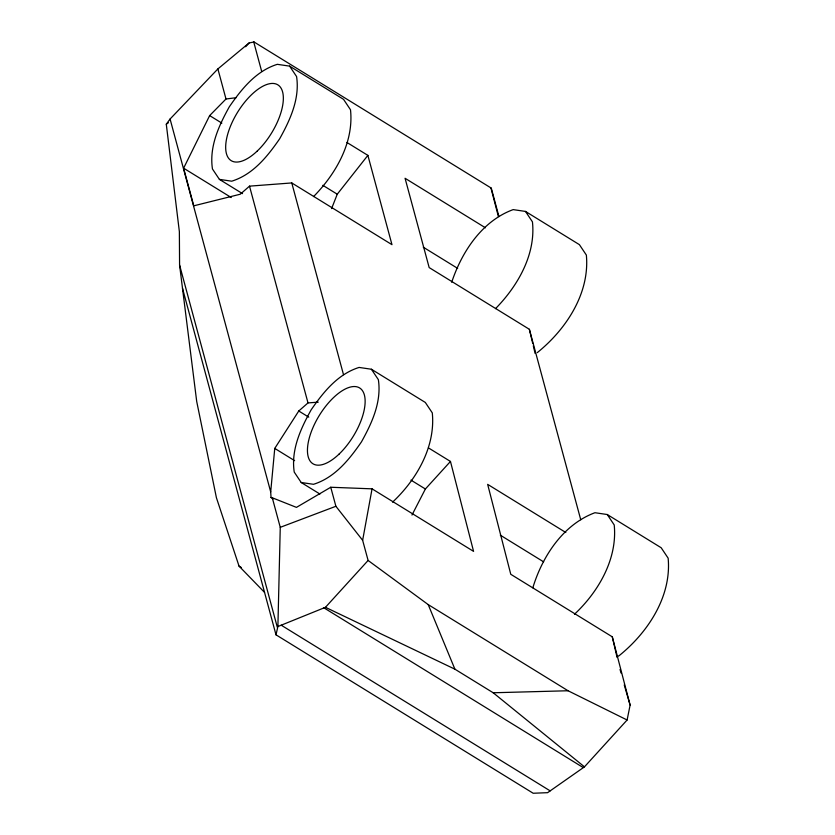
<?xml version="1.0" encoding="UTF-8"?>
<svg xmlns="http://www.w3.org/2000/svg" width="835" height="835" viewBox="0 0 835 835"><rect width="100%" height="100%" fill="white"/><g stroke="black" fill="none" stroke-linecap="round" stroke-linejoin="round"><path stroke-width="1.25" d="M565.838 532.521L487.661 484.363L510.769 574.292L612.285 636.823L630.112 705.074L627.106 720L584.458 766.854L547.593 792.676L533.179 793.25L275.999 634.819L277.898 626.542L280.257 527.334L272.283 497.785L271.041 497.472L270.697 491.909L274.757 448.416L298.763 410.997L308 402.919L318.25 402.146M627.106 720L568.05 690.754L428.209 604.603L368.11 560.452L362.64 540.308L372.055 488.84L330.754 487.254L296.446 507.377L272.283 497.785M451.704 282.251C461.745 251.93 481.993 220.993 513.17 209.616L525.476 211.422L579.396 244.645L586.358 255.072C589.928 293.315 566.067 329.46 537.291 352.62M532.834 587.777C542.312 556.413 563.093 524.505 594.948 512.721L607.254 514.527L661.184 547.75L668.146 558.177C671.716 596.42 647.856 632.565 619.069 655.726L616.815 656.738M331.579 208.614L337.257 194.2L367.88 155.373L346.953 142.482M367.88 155.373L391.97 244.665L291.77 182.938L249.508 186.142L240.271 194.221L193.772 205.827L183.616 168.19L209.648 115.595L225.993 99L236.096 97.705M411.979 515.049L425.38 488.997L450.462 461.442L428.438 447.884M264.559 592.401L239.04 566.12L216.422 497.764L196.705 401.458L179.577 265.039L179.368 231.66L166.29 124.217L170.079 119.019L217.883 68.929L249.07 42.971L254.028 41.969M245.626 46.75L249.07 42.971M277.898 626.542L325.462 607.306L368.11 560.452M313.595 196.559C335.764 173.962 354.019 142.451 350.502 109.771L343.54 99.344L289.609 66.122L277.303 64.326C255.969 70.996 241.545 89.063 229.333 106.776C218.822 125.709 209.094 146.762 212.455 168.973L219.417 179.389L242.526 193.626M495.531 308.637C517.7 286.04 535.955 254.529 532.438 221.849L525.476 211.422M392.565 502.148C416.561 479.655 435.693 446.725 432.29 412.876L425.318 402.449L371.398 369.237L359.092 367.431C337.757 374.101 323.333 392.168 311.121 409.891C300.61 428.814 290.883 449.877 294.233 472.078L301.205 482.505L319.909 494.028M574.501 614.226C598.497 591.733 617.629 558.803 614.216 524.954L607.254 514.527M166.29 124.217L168.346 122.776M280.257 527.334L335.889 506.281L362.64 540.308M325.462 607.306L454.908 669.179L493.193 692.768L568.05 690.754M219.417 179.389L231.723 181.195C253.057 174.525 267.482 156.458 279.694 138.735C290.204 119.812 299.932 98.749 296.582 76.549L289.609 66.122M301.205 482.505L313.511 484.3C334.845 477.63 349.27 459.563 361.482 441.84C371.992 422.917 381.72 401.854 378.359 379.654L371.398 369.237M485.448 227.798L405.069 178.283L429.169 267.576L529.369 329.303L580.753 519.777M209.648 115.595L221.849 123.11M322.832 185.318L337.257 194.2M423.272 247.191L457.674 268.39M183.616 168.19L231.264 197.54M298.763 410.997L308.762 417.156M410.935 480.104L425.38 488.997M500.332 535.183L543.648 561.861M372.055 488.84L473.57 551.371L450.462 461.442M274.757 448.416L294.619 460.659M271.041 497.472L273.243 498.829M323.604 607.64L583.154 767.532M239.04 566.12L241.252 567.487M281.197 625.175L550.161 790.87M493.193 692.768L584.458 766.854M490.917 187.906L498.38 216.505M428.209 604.603L454.908 669.179M624.246 684.898L630.112 705.074M498.944 216.578L491.272 188.115L253.673 41.75L261.689 71.445M620.05 669.44L621.01 673M291.77 182.938L343.498 374.654M217.883 68.929L225.993 99M249.508 186.142L308 402.919M330.754 487.254L335.889 506.281M170.079 119.019L270.697 491.909M179.577 265.039L277.335 627.335M182.489 288.263L275.999 634.819M529.369 329.303L532.688 343.258M533.294 345.805L535.099 353.414M612.285 636.823L617.002 657.082M339.146 454.031A44.516 19.925 -58.4 0 0 359.749 388.024A44.516 19.925 -58.4 0 0 310.004 435.536A44.516 19.925 -58.4 0 0 339.146 454.031M257.357 150.926A44.516 19.925 -58.4 0 0 277.961 84.919A44.516 19.925 -58.4 0 0 228.226 132.431A44.516 19.925 -58.4 0 0 257.357 150.926"/></g></svg>
